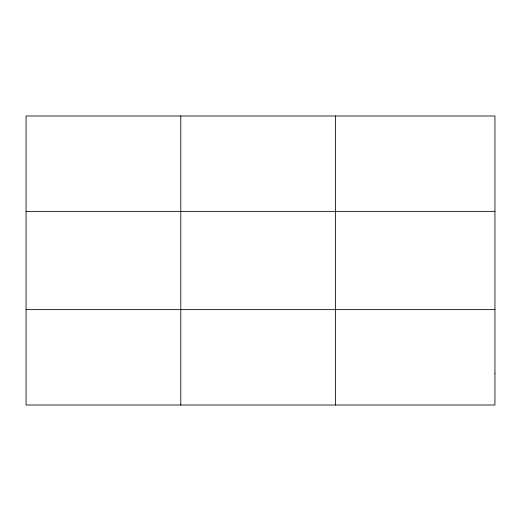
<?xml version="1.0" encoding="UTF-8"?>
<svg xmlns="http://www.w3.org/2000/svg" width="521" height="521" viewBox="0 0 521 521"><rect width="100%" height="100%" fill="white"/><g stroke="black" fill="none" stroke-linecap="round" stroke-linejoin="round"><path stroke-width="0.78" d="M180.787 405.012L180.787 115.988M335.524 405.012L335.524 115.988M26.05 211.363L494.95 211.363M26.05 309.637L494.95 309.637M494.95 373.218L494.95 405.012L26.05 405.012L26.05 115.988L494.95 115.988L494.95 373.218"/></g></svg>
